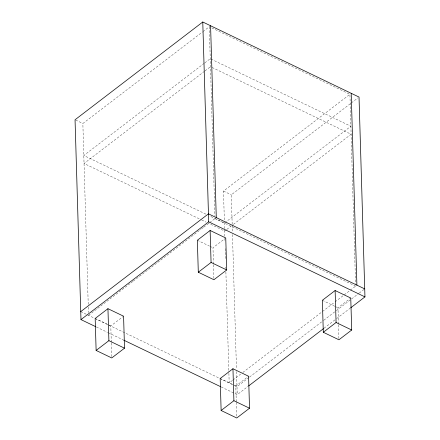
<?xml version="1.0" encoding="UTF-8"?>
<svg xmlns="http://www.w3.org/2000/svg" width="440" height="440" viewBox="0 0 440 440"><rect width="100%" height="100%" fill="white"/><g stroke="black" fill="none" stroke-linecap="round" stroke-linejoin="round"><path stroke-width="0.33" stroke-dasharray="2.2 1.65" d="M88.226 304.403L82.858 123.525L202.395 32.021M202.939 31.603L209.49 26.587M204.259 63.294L83.809 155.496L206.47 214.423M204.804 62.876L210.254 58.707L350.884 126.258L224.439 223.053L209.566 215.908M204.496 71.286L84.046 163.488L201.135 219.736M205.04 70.868L210.49 66.699M224.34 219.857L223.487 191.081L350.119 94.144M232.177 224.296L231.303 194.832L350.834 103.329M351.384 102.911L357.935 97.9M88.55 315.365L130.581 283.195M131.126 282.777L132.764 281.523M133.309 281.105L200.992 229.295M201.537 228.877L203.176 227.623M203.72 227.205L209.181 223.025M209.726 222.607L215.182 218.433M226.309 229.796L224.675 231.044L208.566 223.311M226.853 229.378L231.215 226.039M233.393 224.373L351.12 134.255L211.728 67.293M111.287 342.304L110.803 325.974L123.574 316.201M213.466 264.088L212.977 247.759L225.753 237.985M232.458 380.413L229.18 382.921L228.839 371.272M233.002 379.995L240.642 374.149M242.825 372.477L321.97 311.894M322.52 311.476L334.527 302.28M335.071 301.862L349.811 290.582M350.356 290.164L355.812 285.989M236.269 401.671L235.807 386.029L248.578 376.25M338.47 324.137L337.981 307.813L350.757 298.034M249.002 377.482L236.995 386.672L233.288 384.896M249.546 377.064L323.235 320.661M323.78 320.243L335.786 311.047M336.336 310.629L351.07 299.349M351.615 298.93L358.716 293.502M359.26 293.084L364.716 288.904M221.172 386.952L237.232 394.669L248.149 386.309M324.016 328.235L336.028 319.044M336.573 318.626L350.218 308.182M211.783 27.924L349.932 94.287L355.586 284.757M75.647 120.059L82.858 123.525M223.487 191.081L231.303 194.832M214.995 218.576L355.625 286.132M201.751 220.033L206.09 222.118M197.351 240.257L209.374 246.026M209.974 246.318L212.977 247.759M322.355 300.305L334.978 306.367M335.577 306.658L337.981 307.813M95.178 318.472L107.795 324.533M108.4 324.819L110.803 325.974M220.181 378.521L235.807 386.029M80.74 311.614L94.325 318.137M94.947 318.434L232.788 384.654M96.415 327.025L107.536 332.365M108.152 332.662L122.975 339.779M338.486 324.819L338.894 338.426M232.194 224.978L232.397 231.831M232.48 234.57L236.467 368.863M236.549 371.602L237.232 394.669M236.291 402.353L236.715 416.642M224.422 222.596L224.829 236.297M224.912 239.041L224.95 240.411M225.198 248.633L225.5 258.907M225.748 267.13L225.786 268.499M225.885 271.926L228.816 370.59M209.303 26.73L214.918 215.831M213.483 264.77L213.889 278.372M111.304 342.986L111.711 356.587M88.308 307.142L88.473 312.625"/><path stroke-width="0.66" d="M350.763 307.764L364.952 296.895L359.024 97.064L202.769 22L75.047 119.768L80.977 319.605L95.799 326.728M80.74 311.614L208.461 213.84L364.716 288.904M80.977 319.605L208.698 221.837L202.769 22M107.949 308.693L95.178 318.472L96.124 350.444L111.749 357.951L124.52 348.172L123.574 316.201L107.949 308.693L108.895 340.665L96.124 350.444M210.128 230.478L197.351 240.257L198.303 272.228L213.928 279.736L226.699 269.957L225.753 237.985L210.128 230.478L211.073 262.449L198.303 272.228M232.953 368.742L220.181 378.521L221.128 410.493L236.753 418L249.524 408.221L248.578 376.25L232.953 368.742L233.899 400.719L221.128 410.493M335.132 290.527L322.355 300.305L323.307 332.277L338.932 339.784L351.703 330.006L350.757 298.034L335.132 290.527L336.077 322.504L323.307 332.277M248.694 385.891L323.472 328.652M208.698 221.837L364.952 296.895M211.073 262.449L226.699 269.957M336.077 322.504L351.703 330.006M123.591 340.076L220.556 386.656M108.895 340.665L124.52 348.172M233.899 400.719L249.524 408.221M351.208 93.308L356.906 285.153M210.579 25.751L216.277 217.597"/></g></svg>
